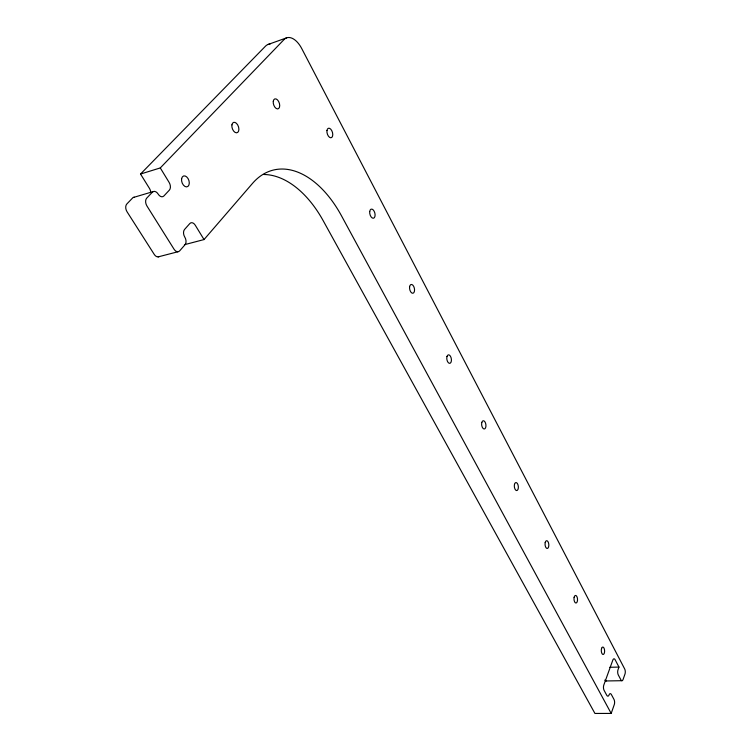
<?xml version="1.0" encoding="UTF-8"?>
<svg xmlns="http://www.w3.org/2000/svg" width="751" height="751" viewBox="0 0 751 751"><rect width="100%" height="100%" fill="white"/><g stroke="black" fill="none" stroke-linecap="round" stroke-linejoin="round"><path stroke-width="1.13" d="M263.732 174.485A100.334 60.765 75.7 0 1 323.193 220.7L594.933 713.45L611.183 713.422L614.28 704.598A3.708 1.633 88.1 0 0 613.971 699.378L611.37 694.525A3.717 1.643 88.1 0 0 609.07 694.9A3.727 1.652 88 0 1 606.752 695.266L604.104 690.366A3.736 1.662 87.9 0 1 603.795 685.09L612.863 659.998A3.671 1.615 87.4 0 1 615.135 659.744L618.965 667.076L617.998 669.798A3.652 1.596 87.5 0 0 618.308 674.952L620.861 679.796A3.642 1.586 87.6 0 0 623.086 679.477L624.982 674.051A3.624 1.568 87.5 0 0 624.672 668.944L301.761 48.618A20.662 11.199 71.2 0 0 284.085 39.521L160.282 167.933L140.531 174.035L149.421 188.341A5.745 3.755 69.9 0 1 150.698 192.528M184.427 244.704L204.028 239.56L252.524 183.385A101.329 60.202 76 0 1 341.592 215.997L611.183 713.422M140.531 174.035L265.525 46.14A20.465 11.312 70.8 0 1 270.031 44.102M268.069 44.478L286.6 37.86M133.359 197.475L153.195 191.589M158.151 256.88L177.949 251.754M609.812 667.282L618.965 667.076M606.029 680.96L622.035 680.697M160.282 167.933L169.135 182.437A5.811 3.727 70.4 0 1 169.36 190.125L163.896 195.964A5.839 3.774 70.4 0 1 158.161 194.087A5.867 3.821 70.4 0 0 152.369 192.19L146.727 198.123A5.895 3.858 70.3 0 0 146.943 205.99L174.072 249.248A5.726 3.746 72.4 0 0 179.686 250.843L185.009 244.76A5.698 3.708 72.4 0 0 184.784 237.109A5.67 3.661 72.4 0 1 184.558 229.459L189.825 223.535A5.651 3.624 72.3 0 1 195.269 225.225L204.028 239.56M606.433 680.782A3.614 1.605 87.7 0 1 604.837 680.059M159.099 256.607A5.661 3.774 72 0 1 154.255 254.42L127.032 211.754A5.83 3.886 69.9 0 1 126.835 203.981L132.523 198.076A5.801 3.839 69.9 0 1 134.335 197.25M601.626 648.273A3.717 1.652 87.2 0 0 602.734 654.393A3.717 1.652 87.2 0 0 604.489 649.643A3.717 1.652 87.2 0 0 601.626 648.273M481.804 422.475A4.159 2.122 82.2 0 0 484.001 428.971A4.159 2.122 82.2 0 0 485.55 423.132A4.159 2.122 82.2 0 0 481.804 422.475M326.957 130.552A4.938 2.685 73.4 0 0 330.787 137.78A4.938 2.685 73.4 0 0 331.773 130.646A4.938 2.685 73.4 0 0 326.957 130.552M231.918 124.863A5.454 3.22 71 0 0 236.452 132.824A5.454 3.22 71 0 0 237.729 124.985A5.454 3.22 71 0 0 231.918 124.863M446.976 356.49A4.309 2.253 80.4 0 0 449.314 363.315A4.309 2.253 80.4 0 0 451.004 357.467A4.309 2.253 80.4 0 0 446.976 356.49M574.121 597.364A3.802 1.765 86.3 0 0 575.979 603.015A3.802 1.765 86.3 0 0 577.172 597.27A3.802 1.765 86.3 0 0 574.121 597.364M514.482 484.376A4.027 1.99 83.8 0 0 516.557 490.563A4.027 1.99 83.8 0 0 517.974 484.752A4.027 1.99 83.8 0 0 514.482 484.376M369.717 211.529A4.694 2.544 75.9 0 0 373.285 218.25A4.694 2.544 75.9 0 0 374.158 211.219A4.694 2.544 75.9 0 0 369.717 211.529M181.62 178.71A5.708 3.605 70.9 0 0 186.577 186.896A5.708 3.605 70.9 0 0 188.032 178.522A5.708 3.605 70.9 0 0 181.62 178.71M409.577 286.976A4.487 2.394 78.3 0 0 412.9 293.256A4.487 2.394 78.3 0 0 413.67 286.328A4.487 2.394 78.3 0 0 409.577 286.976M545.198 542.569A3.905 1.877 85.1 0 0 547.16 548.474A3.905 1.877 85.1 0 0 548.455 542.691A3.905 1.877 85.1 0 0 545.198 542.569M273.28 101.216A5.238 2.957 71.6 0 0 277.495 108.923A5.238 2.957 71.6 0 0 278.63 101.46A5.238 2.957 71.6 0 0 273.28 101.216"/></g></svg>
